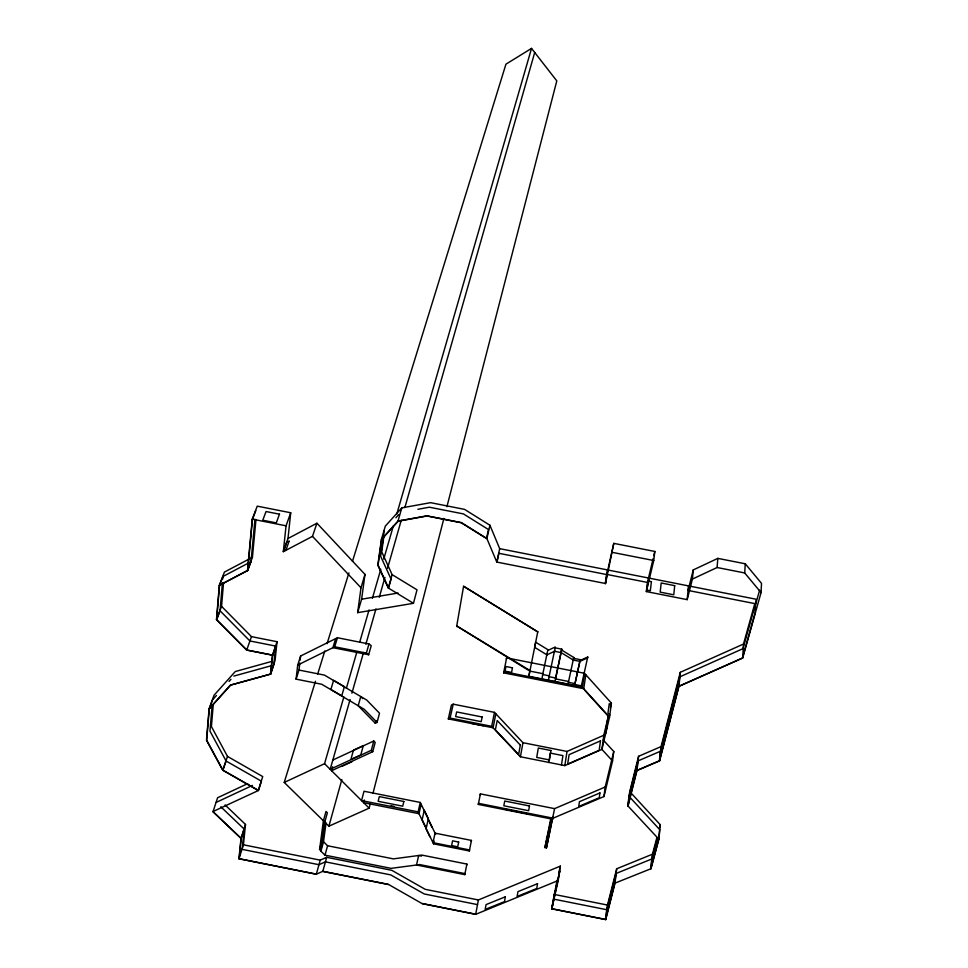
<?xml version="1.0" encoding="UTF-8"?>
<svg xmlns="http://www.w3.org/2000/svg" width="968" height="968" viewBox="0 0 968 968"><rect width="100%" height="100%" fill="white"/><g stroke="black" fill="none" stroke-linecap="round" stroke-linejoin="round"><path stroke-width="1.45" d="M754.822 603.548L743.497 644.047L680.298 672.312L661.071 746.594L638.59 756.298L629.732 791.594L628.05 805.92L636.968 770.54L659.607 760.848L678.967 686.348L742.674 658.058L761.054 592.597L761.514 583.377L745.275 563.787L717.808 558.379L693.269 569.922L688.054 590.444L755.79 603.802L759.614 590.19M755.79 603.802L756.044 599.216L499.694 548.662L489.917 525.237L464.555 509.374L430.542 502.67L401.805 507.873L385.325 526.096L381.44 539.309L377.835 565.094L388.337 588.024L413.469 603.306L417.014 589.827L392.113 574.629L381.719 551.796L383.921 536.091M742.674 658.058L743.497 644.047M761.054 592.597L744.707 572.959L745.275 563.787M653.158 558.5L647.447 582.433L646.334 591.581L687.183 599.64L692.41 579.07L717.094 567.514L717.808 558.379M272.202 661.301L235.26 671.55L214.049 695.23L209.088 708.818L206.487 740.205L222.737 770.189L258.274 790.445L262.727 776.578L227.492 756.419L211.411 726.532L213.299 704.172M223.56 582.506L221.551 606.343L251.474 636.641L277.042 641.711L272.468 655.215L246.683 650.109L216.469 619.677L219.325 585.289L224.443 572.076L252.418 557.29L255.963 519.695M216.457 695.472L212.597 699.779L209.282 708.866L206.68 740.242L222.93 770.225L258.468 790.481L261.445 781.212L226.101 761.017L209.971 731.106L212.101 705.757M222.41 582.918L220.063 610.808L249.901 640.961L275.747 646.08L272.686 655.106L246.707 649.964L216.675 619.714L219.53 585.325L222.942 576.492L251.002 561.706L254.971 519.223M222.737 578.973L222.942 576.492M219.325 585.289L247.506 570.491L252.261 519.15L257.234 506.155L290.727 512.762L287.992 538.51L283.334 551.663L312.483 536.357L316.935 523.228L364.984 574.411L361.621 599.204L357.64 612.659L413.469 603.306M219.53 585.325L247.711 570.527L252.454 519.356L255.782 510.668M692.41 579.07L693.269 569.922M678.762 686.312L679.657 676.922L743.013 648.645L755.585 603.766L755.088 613.034L742.456 658.022L678.762 686.312L659.414 760.8L636.762 770.504L627.857 805.872L658.881 839.244L651.004 868.707L614.789 883.215L605.569 919.443L551.881 908.722L555.293 890.572M678.967 686.348L680.298 672.312M687.183 599.64L688.49 585.894M658.881 839.244L660.309 824.809L629.732 791.594M238.963 858.798L243.44 844.81L320.226 860.141L326.676 857.309L391.822 870.317L425.267 889.35L478.386 899.962L560.351 866.106L558.209 880.517L475.675 914.337L422.157 903.64L388.471 884.401L322.828 871.285L316.318 874.249L238.963 858.798L240.996 838.385L245.497 824.446L225.108 804.94M220.813 806.78L244.19 829.104L241.189 838.421L239.156 858.701L316.33 874.128M244.19 829.104L242.145 849.36L318.944 864.702L325.417 861.859L390.733 874.903L424.262 893.972L477.514 904.608M243.44 844.81L245.497 824.446M657.381 838.034L651.791 858.979L650.811 868.671L658.688 839.208L659.644 829.552L628.982 796.301L637.851 760.981L660.382 751.277L679.657 676.922M651.004 868.707L652.456 854.212L656.945 837.405M659.414 760.8L660.382 751.277M659.607 760.848L661.071 746.594M209.088 708.818L230.42 685.09L270.483 674.079L272.468 655.215M283.334 551.663L286.044 525.818L290.727 512.762M209.282 708.866L230.614 685.138L270.689 674.115L272.686 655.106M275.747 646.08L273.738 665.052L270.689 674.115M277.042 641.711L275.045 660.515L270.483 674.079M362.77 698.618L360.774 696.561L358.196 705.745L375.306 723.265L377.06 722.443L364.246 709.314L321.703 684.243L296.087 679.149L297.708 665.064L300.624 656.001L337.445 637.743L368.965 643.986L371.228 645.668L368.663 654.755L332.919 647.677L335.678 638.626M636.762 770.504L637.851 760.981M636.968 770.54L638.59 756.298M296.087 679.149L299.003 670.062L299.814 663.032M300.141 660.212L300.624 656.001M627.857 805.872L628.982 796.301M614.789 883.215L615.938 873.535L651.791 858.979M652.456 854.212L616.701 868.768L614.97 883.252L605.726 919.6L551.663 908.807L557.096 880.227M646.334 591.581L653.751 560.52L654.828 551.457L613.785 543.363L606.851 574.435L647.447 582.433M605.569 919.443L606.742 909.714L615.938 873.535M605.726 919.6L607.493 905.056L616.701 868.768M552.861 819.255L478.313 804.42L478.519 803.343L553.103 818.19L603.959 796.543L612.55 760.981L613.773 751.495L603.197 739.939M603.959 796.543L605.206 786.996L613.773 751.495M324.679 821.457L322.162 840.466L319.537 849.856L323.385 820.779L326.01 811.426L327.39 812.781L324.764 822.135L320.904 851.187L325.006 855.155L391.072 868.356L419.713 864.581L464.991 873.62L464.785 874.636L416.518 864.993L418.66 855.506L421.564 856.087M320.904 851.187L323.518 841.785L326.034 822.933M608.303 716.272L603.826 735.244L567.03 751.446L522.962 742.698L494.479 712.363L453.218 704.172L451.439 705.006L448.305 718.897L450.096 718.062L491.684 726.315L520.421 756.77L564.84 765.603L601.914 749.389L609.525 717.191L611.401 703.131L584.466 673.28L506.627 657.865L503.65 672.869L583.728 688.732L585.821 674.781M357.64 612.659L360.991 587.782L364.984 574.411M603.826 735.244L601.914 749.389L612.55 760.981M605.629 733.805L606.718 725.746M606.174 731.518L608.158 716.985L604.734 735.571L606.9 726.375M384.248 530.524L380.642 556.249L391.072 579.106L388.543 588.06L378.04 565.143L381.646 539.357L398.211 521.232L426.973 516.005L461.276 522.756L486.468 538.462L488.489 529.569L463.454 513.923L429.344 507.196L417.898 509.301M381.44 539.309L398.029 521.026L426.997 515.835L461.3 522.599L486.892 538.547L496.778 562.069L605.52 583.523L613.785 543.363M605.266 583.644L606.609 574.544L498.919 553.309L496.959 562.275M605.52 583.523L607.517 569.922M541.935 678.907L542.854 673.68L529.823 671.09L456.763 625.994L529.932 670.509L528.855 676.305L581.187 686.675L581.32 685.804L574.786 684.509L580.074 660.515L587.745 656.982L587.612 657.853L579.929 661.386L573.334 660.079L561.162 652.614L554.543 651.307L546.92 654.852L534.711 647.374L535.667 642.195L547.84 649.661L546.92 654.852M609.525 717.191L582.349 687.22L584.466 673.28M579.929 661.386L580.207 659.644L573.613 658.337M564.84 765.603L567.03 751.446M605.206 786.996L554.591 808.643L546.46 847.883L544.923 847.569L550.901 817.984M561.44 765.071L562.928 755.609L550.296 753.104L548.747 762.542M574.653 685.38L580.207 659.644M546.46 847.883L552.764 816.871M568.107 684.086L568.531 681.46L555.463 678.87L561.597 650.012L573.746 657.466L573.334 660.079M561.162 652.614L561.742 649.141L555.136 647.834M555.015 681.496L561.742 649.141M456.63 626.562L463.587 586.269L537.748 631.85L463.587 586.269M548.481 680.201L549.231 675.833L542.709 674.539L547.101 653.352M554.543 651.307L555.293 646.975L547.682 650.52M520.421 756.77L522.962 742.698M475.675 914.337L478.386 899.962M466.685 865.09L466.879 864.073L421.842 855.083L393.335 858.87L327.583 845.754L323.518 841.785M418.103 811.862L361.56 800.596L364.016 791.243L420.281 802.448L418.103 811.862L433.555 843.83L469.347 850.969L469.541 849.94L432.974 842.644L435.055 833.158L471.44 840.418L471.234 841.458M480.189 794.958L480.394 793.881L554.591 808.643M503.65 672.869L503.88 671.671L582.349 687.22M506.397 659.051L506.627 657.865M478.313 804.42L480.394 793.881M464.785 874.636L466.879 864.073M469.347 850.969L471.44 840.418M491.684 726.315L494.479 712.363M495.846 713.815L493.075 727.779L448.305 718.897M528.855 676.305L537.748 631.85M554.531 650.726L549.086 676.705L555.608 677.999M496.778 562.069L499.694 548.662M573.746 657.466L568.385 682.331L574.919 683.626M433.555 843.83L434.148 841.131M544.923 847.569L551.3 818.952M581.187 686.675L587.745 656.982M450.096 718.062L453.218 704.172M426.416 825.631L425.799 828.33L429.877 836.751M486.892 538.547L489.917 525.237M421.165 804.275L418.987 813.689L363.629 802.666L364.331 799.991M559.056 871.745L560.351 866.106M555.62 889.156L557.483 881.086M558.149 878.182L559.831 870.922L551.881 908.722M551.663 908.807L558.209 880.517M610.372 707.511L611.401 703.131M606.9 724.391L607.432 722.104M653.823 555.68L654.828 551.457M315.459 681.278L284.229 782.434L328.902 826.188L369.135 808.159L370.272 803.767M372.922 793.518L443.901 518.424M446.913 506.712L556.794 80.888L531.529 48.4L505.937 64.178L352.485 561.331M350.089 699.525L330.185 769.318L371.337 750.285L373.793 740.992L375.197 742.42L372.74 751.7L331.588 770.722L332.714 766.741M375.306 723.265L376.007 720.628M377.06 722.443L379.516 713.21L366.787 700.106L324.486 675.12L299.003 670.062M659.559 827.604L660.309 824.809M326.676 857.309L322.816 871.418L388.446 884.522M325.006 855.155L327.583 845.754M328.902 826.188L341.825 779.579M316.318 874.249L320.226 860.141M388.337 588.024L392.113 574.629M368.663 654.755L366.388 653.073L368.965 643.986M351.892 693.209L363.508 652.529M365.856 644.277L375.935 608.945M379.262 597.316L384.937 577.388M387.551 568.264L401.224 520.312M404.854 507.595L534.711 52.49M398.029 521.026L401.805 507.873M284.229 782.434L324.546 763.704L343.858 696.96M346.375 688.26L356.865 651.984M359.806 641.82L369.05 609.9M372.402 598.297L380.799 569.281M383.739 559.117L393.395 525.757M396.759 514.141L531.529 48.4M297.708 665.064L334.698 646.793L337.445 637.743M317.685 674.055L324.825 650.932M327.063 643.696L348.916 572.887M222.737 770.189L227.492 756.419M222.93 770.225L226.101 761.017M246.683 650.109L251.474 636.641M247.506 570.491L252.418 557.29M247.711 570.527L251.002 561.706M216.469 619.677L221.551 606.343M216.675 619.714L220.063 610.808M229.017 681.46L230.953 679.306M395.888 517.759L398.804 514.565M287.992 538.51L316.935 523.228M247.687 783.632L217.594 797.753L213.033 811.644L241.189 838.421M216.215 802.387L252.454 785.423M258.468 790.481L212.851 811.607L240.996 838.385M332.835 760.037L373.793 740.992M342.164 766.22L352.001 761.683M233.857 676.075L270.883 665.839M361.621 599.204L398.066 593.033M717.094 567.514L744.707 572.959M612.466 552.389L653.751 560.52M252.261 519.15L286.044 525.818M334.698 646.793L366.388 653.073M470.521 723.144L483.31 725.685M503.239 808.897L528.068 813.846M391.036 805.787L393.928 806.368M546.448 837.998L547.973 838.3M553.841 894.347L607.493 905.056M553.333 899.054L606.742 909.714M422.181 903.519L475.699 914.215M324.546 763.704L369.135 808.159M371.337 750.285L372.74 751.7M312.483 536.357L360.991 587.782M609.828 715.134L607.977 713.089L609.247 703.712L611.086 705.757M584.854 690.341L607.94 715.812M420.281 802.448L435.624 834.355M428.509 820.077L431.97 827.289M674.708 585.652L673.764 594.812L660.164 592.126L661.192 582.99L674.708 585.652M651.416 581.647L650.327 590.77L646.926 590.105L648.028 580.981L651.416 581.647M599.918 792.937L599.289 797.717L578.743 806.465L579.433 801.685L599.918 792.937M600.475 740.871L599.18 750.333L567.659 764.115L569.111 754.653L600.475 740.871M537.53 883.687L536.756 888.503L517.13 896.441L517.953 891.625L537.53 883.687M550.937 750.527L549.388 759.94L536.72 757.412L538.329 748.022L550.937 750.527M529.472 805.957L528.661 810.712L503.832 805.775L504.715 801.032L529.472 805.957M505.332 896.804L504.497 901.631L485.174 909.436L486.057 904.62L505.332 896.804M520.324 745.106L518.606 754.508L495.362 729.872L497.213 720.531L520.324 745.106M512.471 667.811L511.576 672.433L505.042 671.139L505.961 666.516L512.471 667.811M458.675 842.051L457.695 846.818L451.596 845.596L452.588 840.841L458.675 842.051M482.161 716.998L481.205 721.656L455.638 716.586L456.666 711.94L482.161 716.998M428.352 818.698L426.235 828.148L422.145 819.678L424.286 810.24L428.352 818.698M403.862 801.492L402.724 806.187L378.137 801.298L379.323 796.604L403.862 801.492M363.303 745.614L360.786 754.907L350.9 759.481L353.453 750.188L363.303 745.614M344.402 686.651L341.74 695.81L330.874 689.494L333.609 680.347L344.402 686.651M289.105 541.185L285.996 549.969L283.503 551.276L286.625 542.479L289.105 541.185M279.474 514.177L276.291 522.889L262.788 520.227L266.043 511.527L279.474 514.177"/></g></svg>
